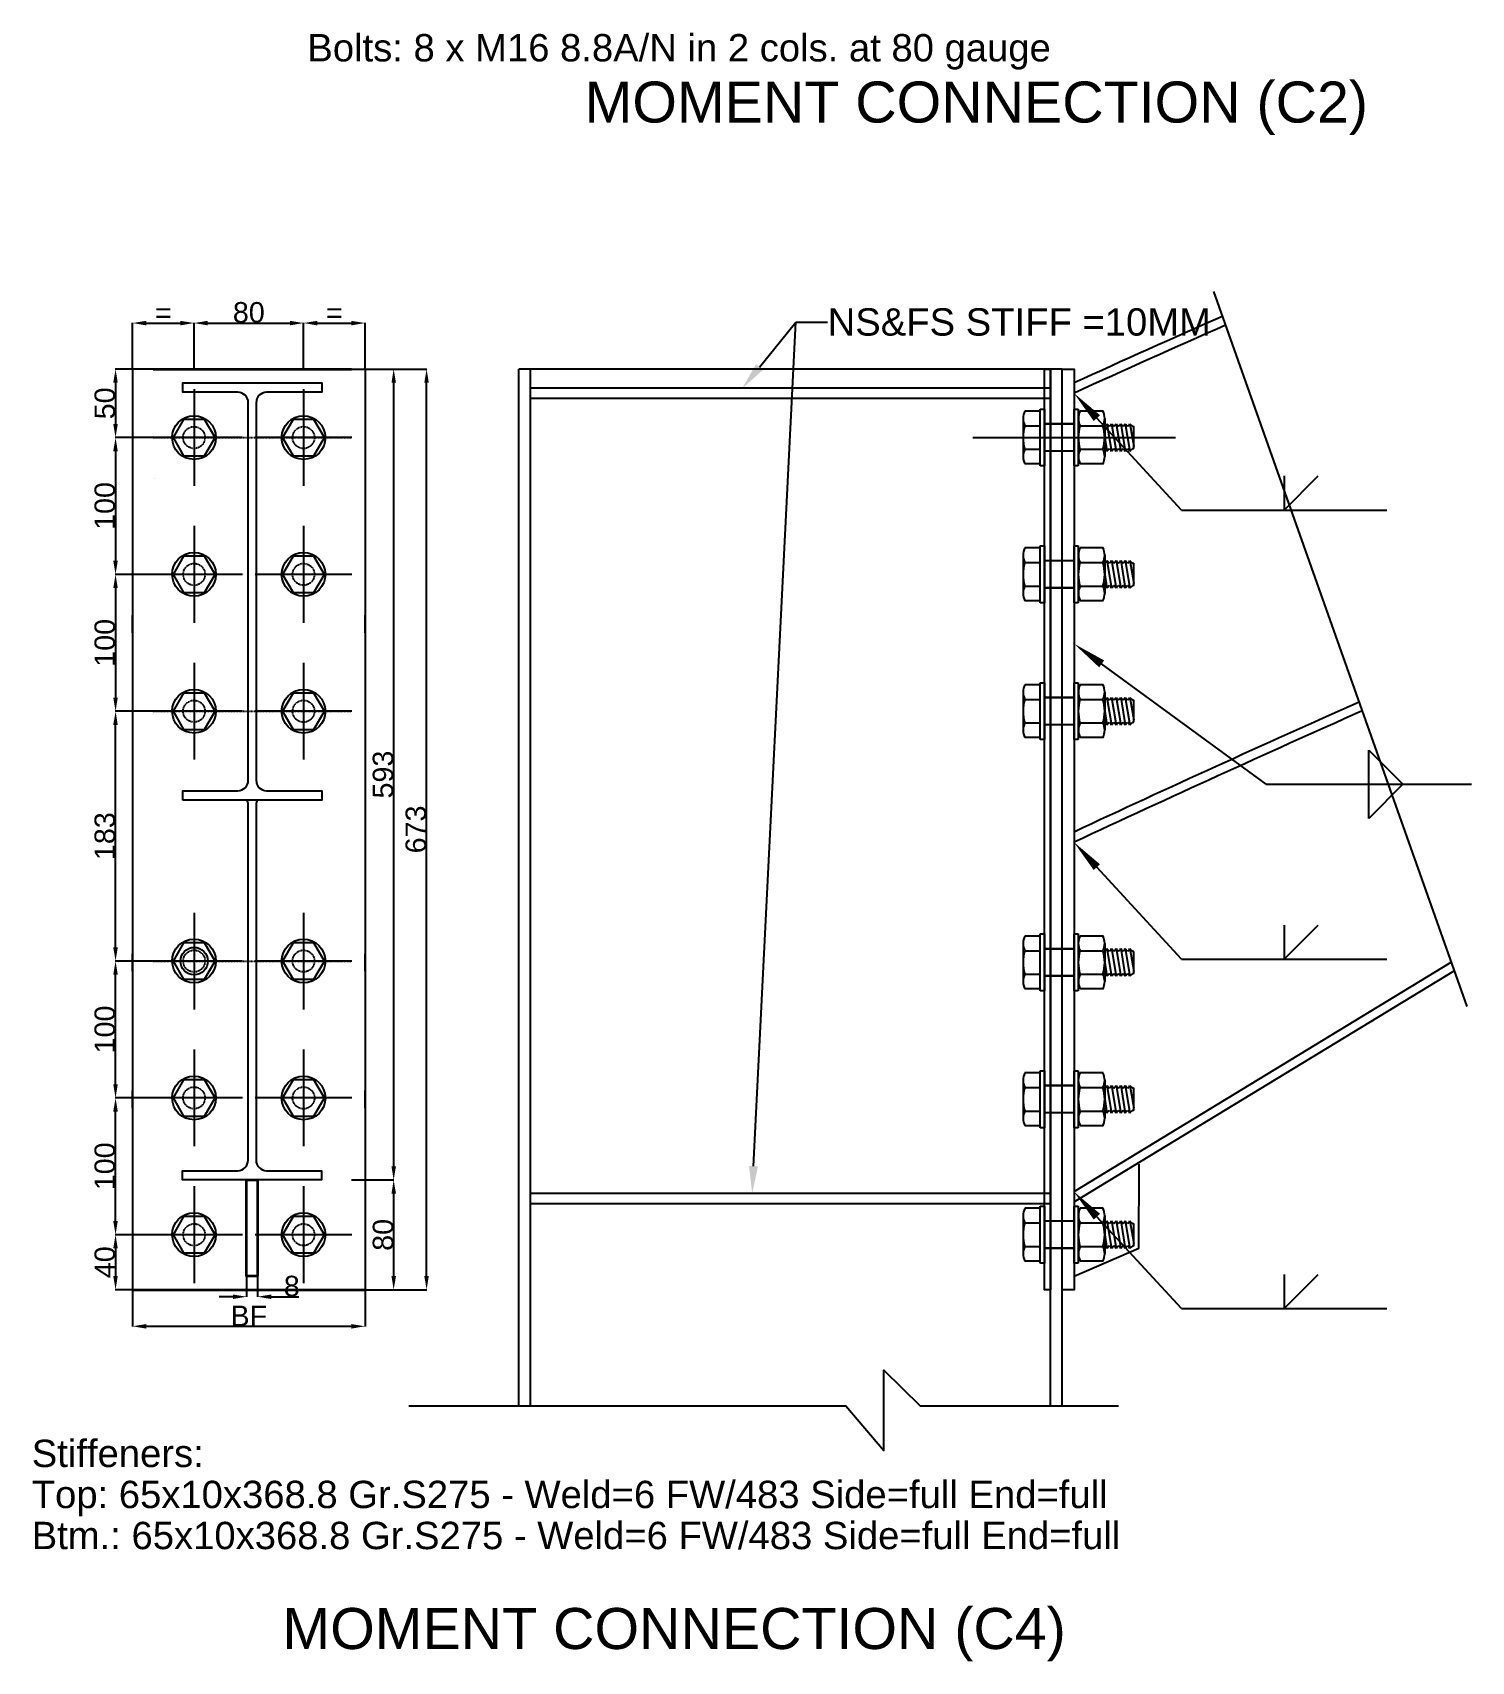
# Model space of a CAD drawing. Header units: inches. Extents: x 3340 to 8649, y 25316 to 28904.
# Drawn here: x 7358 to 8410, y 25400 to 26590 of the extents above; entities that cross this region are included whole.
import ezdxf
from ezdxf import colors
from ezdxf.entities.mleader import LeaderData, LeaderLine
from ezdxf.math import Vec2, Vec3

# ---------------------------------------------------------------- set-up
doc = ezdxf.new("R2010")
doc.units = ezdxf.units.IN
doc.header["$MEASUREMENT"] = 0
doc.linetypes.add('DASHED', pattern=[0.75, 0.5, -0.25])
doc.linetypes.add('HIDDEN', pattern=[0.375, 0.25, -0.125])
for name, color, linetype in [('DIM', 7, 'Continuous'), ('MAIN FRAME', 7, 'Continuous'), ('OUTLINE', 7, 'Continuous')]:
    doc.layers.add(name, color=color, linetype=linetype)
doc.layers.add('TEXT', color=2, linetype='Continuous', lineweight=0)
doc.layers.add('X-RB-ST-300-FRM L3$0$S-SLAB-EDGE', color=2, linetype='Continuous', lineweight=35)
doc.styles.add('ROMSIM', font='arial.ttf')
doc.styles.get("Standard").update_dxf_attribs({"font": 'arial.ttf'})
doc.dimstyles.get("Standard").update_dxf_attribs({"dimtxt": 0.18, "dimasz": 0.18, "dimexe": 0.18, "dimexo": 0.0625, "dimgap": 0.09, "dimtad": 0, "dimtih": 1, "dimtoh": 1, "dimdec": 4, "dimzin": 0, "dimdsep": 46, "dimtxsty": 'Standard', "dimcen": 0.09, "dimadec": 0, "dimazin": 0, "dimtfac": 1, "dimtdec": 4, "dimtofl": 0, "dimtmove": 0, "dimatfit": 3, "dimfxl": 1, "dimtolj": 1, "dimtzin": 0, "dimarcsym": 0})

# ---------------------------------------------------------------- blocks, each defined once
blk = doc.blocks.new('*D84')
at = {"color": 3, "lineweight": -2, "transparency": 16777216}
for p, q in [((7446.3, 26344.4), (7418.8, 26344.4)), ((7419, 26334.4), (7419, 26304.4)), ((7446.3, 26294.4), (7418.8, 26294.4))]:
    blk.add_line(p, q, dxfattribs=at)
at = {"color": 3, "transparency": 16777216}
for points in [[(7417.3, 26334.4), (7420.6, 26334.4), (7419, 26344.4)], [(7417.3, 26304.4), (7420.6, 26304.4), (7419, 26294.4)]]:
    blk.add_solid(points, dxfattribs=at)
at = {"layer": 'DEFPOINTS', "color": 0, "transparency": 16777216}
for p in [(7446.4, 26344.4), (7419, 26294.4), (7446.4, 26294.4)]:
    blk.add_point(p, dxfattribs=at)
at = {"color": 6, "transparency": 16777216, "insert": (7411.2, 26319.4), "char_height": 15, "attachment_point": 5, "rotation": 90}
blk.add_mtext('\\A1;50', dxfattribs=at)
blk = doc.blocks.new('*D85')
at = {"color": 3, "lineweight": -2, "transparency": 16777216}
for p, q in [((7446.3, 25811.8), (7418.8, 25811.8)), ((7419, 25721.8), (7419, 25801.8)), ((7441.9, 25711.8), (7418.8, 25711.8))]:
    blk.add_line(p, q, dxfattribs=at)
at = {"color": 3, "transparency": 16777216}
for points in [[(7417.3, 25801.8), (7420.6, 25801.8), (7419, 25811.8)], [(7417.3, 25721.8), (7420.6, 25721.8), (7419, 25711.8)]]:
    blk.add_solid(points, dxfattribs=at)
at = {"layer": 'DEFPOINTS', "color": 0, "transparency": 16777216}
for p in [(7419, 25811.8), (7446.4, 25811.8), (7442, 25711.8)]:
    blk.add_point(p, dxfattribs=at)
at = {"color": 6, "transparency": 16777216, "insert": (7411.2, 25761.8), "char_height": 15, "attachment_point": 5, "rotation": 90}
blk.add_mtext('\\A1;100', dxfattribs=at)
blk = doc.blocks.new('*D86')
at = {"color": 3, "lineweight": -2, "transparency": 16777216}
for p, q in [((7446.3, 26294.4), (7418.8, 26294.4)), ((7419, 26284.4), (7419, 26204.4)), ((7446.3, 26194.4), (7418.8, 26194.4))]:
    blk.add_line(p, q, dxfattribs=at)
at = {"color": 3, "transparency": 16777216}
for points in [[(7417.3, 26284.4), (7420.6, 26284.4), (7419, 26294.4)], [(7417.3, 26204.4), (7420.6, 26204.4), (7419, 26194.4)]]:
    blk.add_solid(points, dxfattribs=at)
at = {"layer": 'DEFPOINTS', "color": 0, "transparency": 16777216}
for p in [(7446.4, 26294.4), (7419, 26194.4), (7446.4, 26194.4)]:
    blk.add_point(p, dxfattribs=at)
at = {"color": 6, "transparency": 16777216, "insert": (7411.2, 26244.4), "char_height": 15, "attachment_point": 5, "rotation": 90}
blk.add_mtext('\\A1;100', dxfattribs=at)
blk = doc.blocks.new('*D87')
at = {"color": 3, "lineweight": -2, "transparency": 16777216}
for p, q in [((7431.4, 26344.5), (7431.4, 26378.2)), ((7441.4, 26378.1), (7466.4, 26378.1)), ((7476.4, 26344.5), (7476.4, 26378.2))]:
    blk.add_line(p, q, dxfattribs=at)
at = {"color": 3, "transparency": 16777216}
for points in [[(7441.4, 26379.7), (7441.4, 26376.4), (7431.4, 26378.1)], [(7466.4, 26379.7), (7466.4, 26376.4), (7476.4, 26378.1)]]:
    blk.add_solid(points, dxfattribs=at)
at = {"layer": 'DEFPOINTS', "color": 0, "transparency": 16777216}
for p in [(7476.4, 26378.1), (7431.4, 26344.4), (7476.4, 26344.4)]:
    blk.add_point(p, dxfattribs=at)
at = {"color": 6, "transparency": 16777216, "insert": (7453.9, 26385.7), "char_height": 15, "attachment_point": 5}
blk.add_mtext('\\A1;=', dxfattribs=at)
blk = doc.blocks.new('*D88')
at = {"color": 3, "lineweight": -2, "transparency": 16777216}
for p, q in [((7476.4, 26344.5), (7476.4, 26378.2)), ((7486.4, 26378.1), (7546.4, 26378.1)), ((7556.4, 26344.5), (7556.4, 26378.2))]:
    blk.add_line(p, q, dxfattribs=at)
at = {"color": 3, "transparency": 16777216}
for points in [[(7486.4, 26379.7), (7486.4, 26376.4), (7476.4, 26378.1)], [(7546.4, 26379.7), (7546.4, 26376.4), (7556.4, 26378.1)]]:
    blk.add_solid(points, dxfattribs=at)
at = {"layer": 'DEFPOINTS', "color": 0, "transparency": 16777216}
for p in [(7556.4, 26378.1), (7476.4, 26344.4), (7556.4, 26344.4)]:
    blk.add_point(p, dxfattribs=at)
at = {"color": 6, "transparency": 16777216, "insert": (7516.4, 26385.8), "char_height": 15, "attachment_point": 5}
blk.add_mtext('\\A1;80', dxfattribs=at)
blk = doc.blocks.new('*D89')
at = {"color": 3, "lineweight": -2, "transparency": 16777216}
for p, q in [((7556.4, 26344.5), (7556.4, 26378.2)), ((7566.4, 26378.1), (7591.4, 26378.1)), ((7601.4, 26344.5), (7601.4, 26378.2))]:
    blk.add_line(p, q, dxfattribs=at)
at = {"color": 3, "transparency": 16777216}
for points in [[(7566.4, 26379.7), (7566.4, 26376.4), (7556.4, 26378.1)], [(7591.4, 26379.7), (7591.4, 26376.4), (7601.4, 26378.1)]]:
    blk.add_solid(points, dxfattribs=at)
at = {"layer": 'DEFPOINTS', "color": 0, "transparency": 16777216}
for p in [(7601.4, 26378.1), (7556.4, 26344.4), (7601.4, 26344.4)]:
    blk.add_point(p, dxfattribs=at)
at = {"color": 6, "transparency": 16777216, "insert": (7578.9, 26385.7), "char_height": 15, "attachment_point": 5}
blk.add_mtext('\\A1;=', dxfattribs=at)
blk = doc.blocks.new('*D90')
at = {"color": 3, "lineweight": -2, "transparency": 16777216}
for p, q in [((7591.4, 26344.4), (7622.5, 26344.4)), ((7622.3, 26334.4), (7622.3, 25761.8)), ((7591.4, 25751.8), (7622.5, 25751.8))]:
    blk.add_line(p, q, dxfattribs=at)
at = {"color": 3, "transparency": 16777216}
for points in [[(7620.7, 26334.4), (7624, 26334.4), (7622.3, 26344.4)], [(7620.7, 25761.8), (7624, 25761.8), (7622.3, 25751.8)]]:
    blk.add_solid(points, dxfattribs=at)
at = {"layer": 'DEFPOINTS', "color": 0, "transparency": 16777216}
for p in [(7591.4, 26344.4), (7591.4, 25751.8), (7622.3, 25751.8)]:
    blk.add_point(p, dxfattribs=at)
at = {"color": 6, "transparency": 16777216, "insert": (7614.6, 26048.1), "char_height": 15, "attachment_point": 5, "rotation": 90}
blk.add_mtext('\\A1;593', dxfattribs=at)
blk = doc.blocks.new('*D91')
at = {"color": 3, "lineweight": -2, "transparency": 16777216}
for p, q in [((7591.4, 25751.8), (7622.5, 25751.8)), ((7622.3, 25741.8), (7622.3, 25681.6)), ((7591.4, 25671.6), (7622.5, 25671.6))]:
    blk.add_line(p, q, dxfattribs=at)
at = {"color": 3, "transparency": 16777216}
for points in [[(7620.7, 25741.8), (7624, 25741.8), (7622.3, 25751.8)], [(7620.7, 25681.6), (7624, 25681.6), (7622.3, 25671.6)]]:
    blk.add_solid(points, dxfattribs=at)
at = {"layer": 'DEFPOINTS', "color": 0, "transparency": 16777216}
for p in [(7591.4, 25751.8), (7591.4, 25671.6), (7622.3, 25671.6)]:
    blk.add_point(p, dxfattribs=at)
at = {"color": 6, "transparency": 16777216, "insert": (7614.6, 25711.7), "char_height": 15, "attachment_point": 5, "rotation": 90}
blk.add_mtext('\\A1;80', dxfattribs=at)
blk = doc.blocks.new('*D92')
at = {"color": 3, "lineweight": -2, "transparency": 16777216}
for p, q in [((7591.4, 26344.4), (7646.5, 26344.4)), ((7646.4, 25681.6), (7646.4, 26334.4)), ((7591.4, 25671.6), (7646.5, 25671.6))]:
    blk.add_line(p, q, dxfattribs=at)
at = {"color": 3, "transparency": 16777216}
for points in [[(7644.7, 26334.4), (7648, 26334.4), (7646.4, 26344.4)], [(7644.7, 25681.6), (7648, 25681.6), (7646.4, 25671.6)]]:
    blk.add_solid(points, dxfattribs=at)
at = {"layer": 'DEFPOINTS', "color": 0, "transparency": 16777216}
for p in [(7591.4, 26344.4), (7646.4, 26344.4), (7591.4, 25671.6)]:
    blk.add_point(p, dxfattribs=at)
at = {"color": 6, "transparency": 16777216, "insert": (7638.6, 26008), "char_height": 15, "attachment_point": 5, "rotation": 90}
blk.add_mtext('\\A1;673', dxfattribs=at)
blk = doc.blocks.new('*D129')
at = {"color": 3, "lineweight": -2, "transparency": 16777216}
for p, q in [((7441.9, 25711.8), (7418.8, 25711.8)), ((7419, 25701.8), (7419, 25681.6)), ((7441.9, 25671.6), (7418.8, 25671.6))]:
    blk.add_line(p, q, dxfattribs=at)
at = {"color": 3, "transparency": 16777216}
for points in [[(7417.3, 25701.8), (7420.6, 25701.8), (7419, 25711.8)], [(7417.3, 25681.6), (7420.6, 25681.6), (7419, 25671.6)]]:
    blk.add_solid(points, dxfattribs=at)
at = {"layer": 'DEFPOINTS', "color": 0, "transparency": 16777216}
for p in [(7442, 25711.8), (7419, 25671.6), (7442, 25671.6)]:
    blk.add_point(p, dxfattribs=at)
at = {"color": 6, "transparency": 16777216, "insert": (7411.2, 25691.7), "char_height": 15, "attachment_point": 5, "rotation": 90}
blk.add_mtext('\\A1;40', dxfattribs=at)
blk = doc.blocks.new('*D130')
at = {"color": 3, "lineweight": -2, "transparency": 16777216}
for p, q in [((7431.4, 25724.4), (7431.4, 25644.7)), ((7601.4, 25671.5), (7601.4, 25644.7)), ((7441.4, 25644.9), (7591.4, 25644.9))]:
    blk.add_line(p, q, dxfattribs=at)
at = {"color": 3, "transparency": 16777216}
for points in [[(7441.4, 25646.5), (7441.4, 25643.2), (7431.4, 25644.9)], [(7591.4, 25646.5), (7591.4, 25643.2), (7601.4, 25644.9)]]:
    blk.add_solid(points, dxfattribs=at)
at = {"layer": 'DEFPOINTS', "color": 0, "transparency": 16777216}
for p in [(7431.4, 25724.4), (7601.4, 25671.6), (7601.4, 25644.9)]:
    blk.add_point(p, dxfattribs=at)
at = {"color": 6, "transparency": 16777216, "insert": (7516.4, 25652.5), "char_height": 15, "attachment_point": 5}
blk.add_mtext('\\A1;BF', dxfattribs=at)
blk = doc.blocks.new('*D93')
at = {"color": 3, "lineweight": -2, "transparency": 16777216}
for p, q in [((7446.3, 26094.4), (7418.8, 26094.4)), ((7419, 25921.8), (7419, 26084.4)), ((7446.3, 25911.8), (7418.8, 25911.8))]:
    blk.add_line(p, q, dxfattribs=at)
at = {"color": 3, "transparency": 16777216}
for points in [[(7417.3, 26084.4), (7420.6, 26084.4), (7419, 26094.4)], [(7417.3, 25921.8), (7420.6, 25921.8), (7419, 25911.8)]]:
    blk.add_solid(points, dxfattribs=at)
at = {"layer": 'DEFPOINTS', "color": 0, "transparency": 16777216}
for p in [(7419, 26094.4), (7446.4, 26094.4), (7446.4, 25911.8)]:
    blk.add_point(p, dxfattribs=at)
at = {"color": 6, "transparency": 16777216, "insert": (7411.2, 26003.1), "char_height": 15, "attachment_point": 5, "rotation": 90}
blk.add_mtext('\\A1;183', dxfattribs=at)
blk = doc.blocks.new('*D131')
at = {"color": 3, "lineweight": -2, "transparency": 16777216}
for p, q in [((7514.8, 25694.4), (7514.8, 25666.3)), ((7522.8, 25693.9), (7522.8, 25666.3)), ((7504.8, 25666.5), (7494.8, 25666.5)), ((7532.8, 25666.5), (7552.9, 25666.5))]:
    blk.add_line(p, q, dxfattribs=at)
at = {"color": 3, "transparency": 16777216}
for points in [[(7504.8, 25668.1), (7504.8, 25664.8), (7514.8, 25666.5)], [(7532.8, 25668.1), (7532.8, 25664.8), (7522.8, 25666.5)]]:
    blk.add_solid(points, dxfattribs=at)
at = {"layer": 'DEFPOINTS', "color": 0, "transparency": 16777216}
for p in [(7514.8, 25694.5), (7522.8, 25694), (7522.8, 25666.5)]:
    blk.add_point(p, dxfattribs=at)
at = {"color": 6, "transparency": 16777216, "insert": (7547.8, 25674.2), "char_height": 15, "attachment_point": 5}
blk.add_mtext('\\A1;8', dxfattribs=at)
blk = doc.blocks.new('*D114')
at = {"color": 3, "lineweight": -2, "transparency": 16777216}
for p, q in [((7446.3, 25911.8), (7418.8, 25911.8)), ((7419, 25821.8), (7419, 25901.8)), ((7441.9, 25811.8), (7418.8, 25811.8))]:
    blk.add_line(p, q, dxfattribs=at)
at = {"color": 3, "transparency": 16777216}
for points in [[(7417.3, 25901.8), (7420.6, 25901.8), (7419, 25911.8)], [(7417.3, 25821.8), (7420.6, 25821.8), (7419, 25811.8)]]:
    blk.add_solid(points, dxfattribs=at)
at = {"layer": 'DEFPOINTS', "color": 0, "transparency": 16777216}
for p in [(7419, 25911.8), (7446.4, 25911.8), (7442, 25811.8)]:
    blk.add_point(p, dxfattribs=at)
at = {"color": 6, "transparency": 16777216, "insert": (7411.2, 25861.8), "char_height": 15, "attachment_point": 5, "rotation": 90}
blk.add_mtext('\\A1;100', dxfattribs=at)
blk = doc.blocks.new('*D115')
at = {"color": 3, "lineweight": -2, "transparency": 16777216}
for p, q in [((7446.3, 26194.4), (7418.8, 26194.4)), ((7419, 26184.4), (7419, 26104.4)), ((7446.3, 26094.4), (7418.8, 26094.4))]:
    blk.add_line(p, q, dxfattribs=at)
at = {"color": 3, "transparency": 16777216}
for points in [[(7417.3, 26184.4), (7420.6, 26184.4), (7419, 26194.4)], [(7417.3, 26104.4), (7420.6, 26104.4), (7419, 26094.4)]]:
    blk.add_solid(points, dxfattribs=at)
at = {"layer": 'DEFPOINTS', "color": 0, "transparency": 16777216}
for p in [(7446.4, 26194.4), (7419, 26094.4), (7446.4, 26094.4)]:
    blk.add_point(p, dxfattribs=at)
at = {"color": 6, "transparency": 16777216, "insert": (7411.2, 26144.4), "char_height": 15, "attachment_point": 5, "rotation": 90}
blk.add_mtext('\\A1;100', dxfattribs=at)
blk = doc.blocks.new('bolt head')
at = {"layer": 'DIM', "color": 1, "linetype": 'Continuous', "ltscale": 0.1}
for p, q in [((0, 139), (0, -139)), ((-139, 0), (139, 0))]:
    blk.add_line(p, q, dxfattribs=at)
at = {"layer": 'DIM', "color": 4}
for p, q in [((-60.2, 0), (-30.1, 52.1)), ((-30.1, 52.1), (30.1, 52.1)), ((30.1, 52.1), (60.2, 0)), ((-30.1, -52.1), (-60.2, 0)), ((60.2, 0), (30.1, -52.1)), ((30.1, -52.1), (-30.1, -52.1))]:
    blk.add_line(p, q, dxfattribs=at)
at = {"layer": 'DIM', "color": 1, "extrusion": (0, 0, -1)}
blk.add_ellipse((0, 0), major_axis=(-62.8, 0.1), ratio=1, start_param=-0.0009787365157023498, end_param=6.282206570663884, dxfattribs=at)
at = {"layer": 'DIM', "color": 3, "linetype": 'HIDDEN', "ltscale": 0.03, "extrusion": (0, 0, -1)}
blk.add_ellipse((0, 0), major_axis=(22.2, 22.2), ratio=1, start_param=3.926991, end_param=10.210176, dxfattribs=at)

msp = doc.modelspace()

# ---------------------------------------------------------------- linework, layer by layer
at = {"linetype": 'Continuous'}
for p, q in [((7431.4, 26344.4), (7431.4, 25724.4)), ((7601.4, 26344.4), (7601.4, 25671.6)), ((8119.7, 26304), (8098.2, 26304.2)), ((8119.7, 26284.5), (8098.2, 26284.7)), ((7447.4, 26264.4), (7447.4, 26264.4)), ((8119.7, 26204), (8098.2, 26204.2)), ((8119.7, 26184.5), (8098.2, 26184.7)), ((8119.7, 26104), (8098.2, 26104.2)), ((8119.7, 26084.5), (8098.2, 26084.7)), ((8119.7, 25920.4), (8098.2, 25920.5)), ((8119.7, 25900.9), (8098.2, 25901)), ((8119.7, 25820.4), (8098.2, 25820.5)), ((8119.7, 25800.9), (8098.2, 25801)), ((8119.7, 25721.4), (8098.2, 25721.6)), ((8119.7, 25701.9), (8098.2, 25702.1))]:
    msp.add_line(p, q, dxfattribs=at)
at = {"color": 1}
for p, q in [((7713.8, 25586.7), (7713.8, 26344.4)), ((8111.1, 26344.4), (7713.8, 26344.4)), ((7722.4, 25586.7), (7722.4, 26344.4)), ((8102.5, 25586.7), (8102.5, 26344.4)), ((8111.1, 25586.7), (8111.1, 26344.4)), ((8102.5, 26330.4), (7722.4, 26330.4)), ((8102.5, 26323), (7722.4, 26323)), ((8045.6, 26294.4), (8193.8, 26294.4)), ((8119.7, 25743.3), (8395.4, 25910.9)), ((8119.7, 25735.8), (8397.6, 25904.6)), ((8102.5, 25742), (7722.4, 25742)), ((8102.5, 25734.5), (7722.4, 25734.5))]:
    msp.add_line(p, q, dxfattribs=at)
at = {"color": 2}
for p, q in [((8095, 26315.2), (8098.2, 26315.2)), ((8095, 26273.7), (8095, 26315.2)), ((8098.2, 26315.2), (8098.2, 26273.7)), ((8098.2, 26273.7), (8095, 26273.7)), ((8095, 26215.2), (8098.2, 26215.2)), ((8095, 26173.7), (8095, 26215.2)), ((8098.2, 26215.2), (8098.2, 26173.7)), ((8098.2, 26173.7), (8095, 26173.7)), ((8095, 26115.2), (8098.2, 26115.2)), ((8095, 26073.7), (8095, 26115.2)), ((8098.2, 26115.2), (8098.2, 26073.7)), ((8098.2, 26073.7), (8095, 26073.7)), ((8095, 25931.6), (8098.2, 25931.6)), ((8095, 25890), (8095, 25931.6)), ((8098.2, 25931.6), (8098.2, 25890)), ((8098.2, 25890), (8095, 25890)), ((8095, 25831.6), (8098.2, 25831.6)), ((8095, 25790), (8095, 25831.6)), ((8098.2, 25831.6), (8098.2, 25790)), ((8098.2, 25790), (8095, 25790)), ((8095, 25732.6), (8098.2, 25732.6)), ((8095, 25691.1), (8095, 25732.6)), ((8098.2, 25732.6), (8098.2, 25691.1)), ((8098.2, 25691.1), (8095, 25691.1))]:
    msp.add_line(p, q, dxfattribs=at)
at = {"linetype": 'DASHED', "ltscale": 0.1}
for p, q in [((7446.4, 26294.4), (7591.4, 26294.4)), ((7446.4, 26094.4), (7591.4, 26094.4)), ((7446.4, 25911.8), (7591.4, 25911.8)), ((7446.4, 25911.8), (7591.4, 25911.8))]:
    msp.add_line(p, q, dxfattribs=at)
for p, q in [((7431.3, 26151.7), (7431.3, 26164.4)), ((7601.3, 26164.4), (7601.3, 26151.7)), ((7431.3, 25904.4), (7431.3, 25917.1)), ((7601.3, 25917.1), (7601.3, 25904.4)), ((7431.3, 25804.4), (7431.3, 25817.1)), ((7601.3, 25817.1), (7601.3, 25804.4))]:
    msp.add_line(p, q)
msp.add_lwpolyline([(8221.7, 26401.1), (8406.9, 25878.5)])
at = {"color": 1}
for points in [[(8098.2, 26344.4), (8102.5, 26344.4), (8102.5, 25671.6), (8098.2, 25671.6)], [(8111.1, 26344.4), (8119.7, 26344.4), (8119.7, 25671.6), (8111.1, 25671.6)]]:
    msp.add_lwpolyline(points, close=True, dxfattribs=at)
msp.add_lwpolyline([(7468.1, 26029.5), (7468.1, 26036.3), (7508.4, 26036.3, 0.414214), (7516, 26043.9), (7516, 26319.9, 0.414214), (7508.4, 26327.5), (7468.1, 26327.5), (7468.1, 26334.3), (7569.7, 26334.3), (7569.7, 26327.5), (7529.4, 26327.5, 0.414214), (7521.8, 26319.9), (7521.8, 26043.9, 0.414214), (7529.4, 26036.3), (7569.7, 26036.3), (7569.7, 26029.5)], format="xyb", close=True)
msp.add_lwpolyline([(7522.5, 26029.5, 0.115692), (7521.7, 26026.2), (7521.7, 25766.2, 0.414214), (7529.3, 25758.6), (7569.6, 25758.6), (7569.6, 25751.8), (7468, 25751.8), (7468, 25758.6), (7508.3, 25758.6, 0.414214), (7515.9, 25766.2), (7515.9, 26026.2, 0.115692), (7515.1, 26029.5, 0.115692)], format="xyb")
msp.add_lwpolyline([(8119.7, 25732.1), (8119.7, 25681.5), (8167.1, 25702), (8167.2, 25763.4)], dxfattribs=at)
at = {"linetype": 'Continuous'}
msp.add_lwpolyline([(7633.4, 25586.7), (7952.8, 25586.7), (7980.7, 25554.1), (7980.7, 25612.7), (8007.3, 25586.7), (8152.1, 25586.7)], dxfattribs=at)
msp.add_circle((7476.4, 25911.8), 10, dxfattribs=at)
at = {"color": 1}
for radius, start, end in [(13780, 113.91274, 114.40694), (13773.2, 113.91492, 114.41978), (13481.8, 114.01032, 114.98331), (13475, 114.0126, 114.99678)]:
    msp.add_arc((13813.8, 13785.8), radius, start, end, dxfattribs=at)
at = {"layer": 'MAIN FRAME', "color": 2}
for p, q in [((8082.4, 26308.4), (8082.4, 26280.5)), ((8095, 26313.7), (8083.7, 26313.7)), ((8095, 26275.1), (8095, 26313.7)), ((8119.7, 26315.2), (8122.8, 26315.2)), ((8122.8, 26315.2), (8122.8, 26273.7)), ((8140.9, 26313.7), (8124.1, 26313.7)), ((8142.1, 26308.4), (8142.1, 26280.5)), ((8083.7, 26303), (8095, 26303)), ((8119.7, 26304.4), (8098.2, 26304.6)), ((8123.5, 26304.4), (8122.8, 26304.4)), ((8143.8, 26304.5), (8147.2, 26284.4)), ((8147.2, 26304.5), (8150.5, 26284.4)), ((8150.5, 26304.5), (8153.9, 26284.4)), ((8153.9, 26304.5), (8157.2, 26284.4)), ((8157.2, 26304.5), (8160.6, 26284.4)), ((8160.6, 26304.5), (8163.3, 26288.1)), ((8163.3, 26286.3), (8163.3, 26302.6)), ((8083.7, 26285.9), (8095, 26285.9)), ((8124.1, 26285.9), (8140.9, 26285.9)), ((8142.1, 26294.4), (8143.8, 26284.4)), ((8095, 26275.1), (8083.7, 26275.1)), ((8119.7, 26284.3), (8098.2, 26284.4)), ((8122.8, 26273.7), (8119.7, 26273.7)), ((8123.4, 26284.3), (8122.8, 26284.3)), ((8095, 26213.7), (8083.7, 26213.7)), ((8095, 26175.1), (8095, 26213.7)), ((8119.7, 26215.2), (8122.8, 26215.2)), ((8122.8, 26215.2), (8122.8, 26173.7)), ((8140.9, 26213.7), (8124.1, 26213.7)), ((8082.4, 26208.4), (8082.4, 26180.5)), ((8083.7, 26203), (8095, 26203)), ((8119.7, 26204.4), (8098.2, 26204.6)), ((8123.5, 26204.4), (8122.8, 26204.4)), ((8142.1, 26208.4), (8142.1, 26180.5)), ((8143.8, 26204.5), (8147.2, 26184.4)), ((8147.2, 26204.5), (8150.5, 26184.4)), ((8150.5, 26204.5), (8153.9, 26184.4)), ((8153.9, 26204.5), (8157.2, 26184.4)), ((8157.2, 26204.5), (8160.6, 26184.4)), ((8160.6, 26204.5), (8163.3, 26188.1)), ((8163.3, 26186.3), (8163.3, 26202.6)), ((8142.1, 26194.4), (8143.8, 26184.4)), ((8083.7, 26185.9), (8095, 26185.9)), ((8119.7, 26184.3), (8098.2, 26184.4)), ((8123.4, 26184.3), (8122.8, 26184.3)), ((8124.1, 26185.9), (8140.9, 26185.9)), ((8095, 26175.1), (8083.7, 26175.1)), ((8122.8, 26173.7), (8119.7, 26173.7)), ((8082.4, 26108.4), (8082.4, 26080.5)), ((8095, 26113.7), (8083.7, 26113.7)), ((8095, 26075.1), (8095, 26113.7)), ((8119.7, 26115.2), (8122.8, 26115.2)), ((8122.8, 26115.2), (8122.8, 26073.7)), ((8140.9, 26113.7), (8124.1, 26113.7)), ((8142.1, 26108.4), (8142.1, 26080.5)), ((8083.7, 26103), (8095, 26103)), ((8119.7, 26104.4), (8098.2, 26104.6)), ((8123.5, 26104.4), (8122.8, 26104.4)), ((8142.1, 26094.4), (8143.8, 26084.4)), ((8143.8, 26104.5), (8147.2, 26084.4)), ((8147.2, 26104.5), (8150.5, 26084.4)), ((8150.5, 26104.5), (8153.9, 26084.4)), ((8153.9, 26104.5), (8157.2, 26084.4)), ((8157.2, 26104.5), (8160.6, 26084.4)), ((8160.6, 26104.5), (8163.3, 26088.1)), ((8163.3, 26086.3), (8163.3, 26102.6)), ((8083.7, 26085.9), (8095, 26085.9)), ((8119.7, 26084.3), (8098.2, 26084.4)), ((8123.4, 26084.3), (8122.8, 26084.3)), ((8124.1, 26085.9), (8140.9, 26085.9)), ((8095, 26075.1), (8083.7, 26075.1)), ((8122.8, 26073.7), (8119.7, 26073.7)), ((8095, 25930.1), (8083.7, 25930.1)), ((8095, 25891.5), (8095, 25930.1)), ((8119.7, 25931.6), (8122.8, 25931.6)), ((8122.8, 25931.6), (8122.8, 25890)), ((8140.9, 25930.1), (8124.1, 25930.1)), ((8082.4, 25924.7), (8082.4, 25896.9)), ((8083.7, 25919.3), (8095, 25919.3)), ((8119.7, 25920.8), (8098.2, 25920.9)), ((8123.5, 25920.8), (8122.8, 25920.8)), ((8142.1, 25924.7), (8142.1, 25896.9)), ((8143.8, 25920.9), (8147.2, 25900.7)), ((8147.2, 25920.9), (8150.5, 25900.7)), ((8150.5, 25920.9), (8153.9, 25900.7)), ((8153.9, 25920.9), (8157.2, 25900.7)), ((8157.2, 25920.9), (8160.6, 25900.7)), ((8160.6, 25920.9), (8163.3, 25904.5)), ((8163.3, 25902.7), (8163.3, 25918.9)), ((8142.1, 25910.8), (8143.8, 25900.7)), ((8083.7, 25902.2), (8095, 25902.2)), ((8119.7, 25900.6), (8098.2, 25900.8)), ((8123.4, 25900.6), (8122.8, 25900.6)), ((8124.1, 25902.2), (8140.9, 25902.2)), ((8095, 25891.5), (8083.7, 25891.5)), ((8122.8, 25890), (8119.7, 25890)), ((8082.4, 25824.7), (8082.4, 25796.9)), ((8095, 25830.1), (8083.7, 25830.1)), ((8095, 25791.5), (8095, 25830.1)), ((8119.7, 25820.8), (8098.2, 25820.9)), ((8119.7, 25831.6), (8122.8, 25831.6)), ((8122.8, 25831.6), (8122.8, 25790)), ((8123.5, 25820.8), (8122.8, 25820.8)), ((8140.9, 25830.1), (8124.1, 25830.1)), ((8142.1, 25824.7), (8142.1, 25796.9)), ((8143.8, 25820.9), (8147.2, 25800.7)), ((8147.2, 25820.9), (8150.5, 25800.7)), ((8150.5, 25820.9), (8153.9, 25800.7)), ((8153.9, 25820.9), (8157.2, 25800.7)), ((8157.2, 25820.9), (8160.6, 25800.7)), ((8160.6, 25820.9), (8163.3, 25804.5)), ((8083.7, 25819.3), (8095, 25819.3)), ((8142.1, 25810.8), (8143.8, 25800.7)), ((8163.3, 25802.7), (8163.3, 25818.9)), ((8083.7, 25802.2), (8095, 25802.2)), ((8119.7, 25800.6), (8098.2, 25800.8)), ((8123.4, 25800.6), (8122.8, 25800.6)), ((8124.1, 25802.2), (8140.9, 25802.2)), ((8095, 25791.5), (8083.7, 25791.5)), ((8122.8, 25790), (8119.7, 25790)), ((8082.4, 25725.7), (8082.4, 25697.9)), ((8095, 25731.1), (8083.7, 25731.1)), ((8095, 25692.5), (8095, 25731.1)), ((8119.7, 25732.6), (8122.8, 25732.6)), ((8122.8, 25732.6), (8122.8, 25691.1)), ((8140.9, 25731.1), (8124.1, 25731.1)), ((8142.1, 25725.7), (8142.1, 25697.9)), ((8083.7, 25720.4), (8095, 25720.4)), ((8119.7, 25721.8), (8098.2, 25722)), ((8123.5, 25721.8), (8122.8, 25721.8)), ((8143.8, 25721.9), (8147.2, 25701.8)), ((8147.2, 25721.9), (8150.5, 25701.8)), ((8150.5, 25721.9), (8153.9, 25701.8)), ((8153.9, 25721.9), (8157.2, 25701.8)), ((8157.2, 25721.9), (8160.6, 25701.8)), ((8160.6, 25721.9), (8163.3, 25705.5)), ((8163.3, 25703.7), (8163.3, 25719.9)), ((8083.7, 25703.3), (8095, 25703.3)), ((8119.7, 25701.7), (8098.2, 25701.8)), ((8123.4, 25701.7), (8122.8, 25701.7)), ((8124.1, 25703.3), (8140.9, 25703.3)), ((8142.1, 25711.8), (8143.8, 25701.8)), ((8095, 25692.5), (8083.7, 25692.5)), ((8122.8, 25691.1), (8119.7, 25691.1))]:
    msp.add_line(p, q, dxfattribs=at)
for points in [[(8119.7, 26273.7), (8119.7, 26315.2)], [(8119.7, 26173.7), (8119.7, 26215.2)], [(8119.7, 26073.7), (8119.7, 26115.2)], [(8119.7, 25890), (8119.7, 25931.6)], [(8119.7, 25790), (8119.7, 25831.6)], [(8119.7, 25691.1), (8119.7, 25732.6)]]:
    msp.add_lwpolyline(points, close=True, dxfattribs=at)
for points in [[(8124.1, 26313.7, 0.233933), (8124.1, 26303), (8140.9, 26303)], [(8124.1, 26213.7, 0.233933), (8124.1, 26203), (8140.9, 26203)], [(8124.1, 26113.7, 0.233933), (8124.1, 26103), (8140.9, 26103)], [(8124.1, 25930.1, 0.233933), (8124.1, 25919.3), (8140.9, 25919.3)], [(8124.1, 25830.1, 0.233933), (8124.1, 25819.3), (8140.9, 25819.3)], [(8124.1, 25731.1, 0.233933), (8124.1, 25720.4), (8140.9, 25720.4)]]:
    msp.add_lwpolyline(points, format="xyb", dxfattribs=at)
for points in [[(8140.9, 26275.1), (8124.1, 26275.1)], [(8140.9, 26175.1), (8124.1, 26175.1)], [(8140.9, 26075.1), (8124.1, 26075.1)], [(8140.9, 25891.5), (8124.1, 25891.5)], [(8140.9, 25791.5), (8124.1, 25791.5)], [(8140.9, 25692.5), (8124.1, 25692.5)]]:
    msp.add_lwpolyline(points, dxfattribs=at)
for centre, radius, start, end in [((8094.6, 26308.4), 12.1, 153.6668, 206.3331), ((8130, 26308.4), 12.1, 333.6668, 26.3331), ((8112, 26294.4), 29.6, 163.229, 196.771), ((8152.4, 26294.4), 29.6, 163.229, 196.771), ((8112.5, 26294.4), 29.6, 343.229, 16.771), ((8140.8, 26305.8), 3.28, 293.812, 336.1879), ((8146.8, 26305.8), 3.28, 203.812, 246.1879), ((8144.2, 26305.8), 3.28, 293.812, 336.1879), ((8150.2, 26305.8), 3.28, 203.812, 246.1879), ((8147.5, 26305.8), 3.28, 293.812, 336.1879), ((8153.5, 26305.8), 3.28, 203.812, 246.1879), ((8150.9, 26305.8), 3.28, 293.812, 336.1879), ((8156.9, 26305.8), 3.28, 203.812, 246.1879), ((8154.2, 26305.8), 3.28, 293.812, 336.1879), ((8160.2, 26305.8), 3.28, 203.812, 246.1879), ((8157.6, 26305.8), 3.28, 293.812, 336.1879), ((8163.6, 26305.8), 3.28, 203.812, 265.1655), ((8094.6, 26280.5), 12.1, 153.6668, 206.3331), ((8135, 26280.5), 12.1, 153.6668, 206.3331), ((8130, 26280.5), 12.1, 333.6668, 26.3331), ((8140.8, 26283), 3.28, 23.812, 66.1879), ((8146.8, 26283), 3.28, 113.812, 156.1879), ((8144.2, 26283), 3.28, 23.812, 66.1879), ((8150.2, 26283), 3.28, 113.812, 156.1879), ((8147.5, 26283), 3.28, 23.812, 66.1879), ((8153.5, 26283), 3.28, 113.812, 156.1879), ((8150.9, 26283), 3.28, 23.812, 66.1879), ((8156.9, 26283), 3.28, 113.812, 156.1879), ((8154.2, 26283), 3.28, 23.812, 66.1879), ((8160.2, 26283), 3.28, 113.812, 156.1879), ((8157.6, 26283), 3.28, 23.812, 66.1879), ((8163.6, 26283), 3.28, 94.8345, 156.1879), ((8094.6, 26208.4), 12.1, 153.6668, 206.3331), ((8130, 26208.4), 12.1, 333.6668, 26.3331), ((8112, 26194.4), 29.6, 163.229, 196.771), ((8152.4, 26194.4), 29.6, 163.229, 196.771), ((8112.5, 26194.4), 29.6, 343.229, 16.771), ((8140.8, 26205.8), 3.28, 293.812, 336.1879), ((8146.8, 26205.8), 3.28, 203.812, 246.1879), ((8144.2, 26205.8), 3.28, 293.812, 336.1879), ((8150.2, 26205.8), 3.28, 203.812, 246.1879), ((8147.5, 26205.8), 3.28, 293.812, 336.1879), ((8153.5, 26205.8), 3.28, 203.812, 246.1879), ((8150.9, 26205.8), 3.28, 293.812, 336.1879), ((8156.9, 26205.8), 3.28, 203.812, 246.1879), ((8154.2, 26205.8), 3.28, 293.812, 336.1879), ((8160.2, 26205.8), 3.28, 203.812, 246.1879), ((8157.6, 26205.8), 3.28, 293.812, 336.1879), ((8163.6, 26205.8), 3.28, 203.812, 265.1655), ((8094.6, 26180.5), 12.1, 153.6668, 206.3331), ((8135, 26180.5), 12.1, 153.6668, 206.3331), ((8130, 26180.5), 12.1, 333.6668, 26.3331), ((8140.8, 26183), 3.28, 23.812, 66.1879), ((8146.8, 26183), 3.28, 113.812, 156.1879), ((8144.2, 26183), 3.28, 23.812, 66.1879), ((8150.2, 26183), 3.28, 113.812, 156.1879), ((8147.5, 26183), 3.28, 23.812, 66.1879), ((8153.5, 26183), 3.28, 113.812, 156.1879), ((8150.9, 26183), 3.28, 23.812, 66.1879), ((8156.9, 26183), 3.28, 113.812, 156.1879), ((8154.2, 26183), 3.28, 23.812, 66.1879), ((8160.2, 26183), 3.28, 113.812, 156.1879), ((8157.6, 26183), 3.28, 23.812, 66.1879), ((8163.6, 26183), 3.28, 94.8345, 156.1879), ((8094.6, 26108.4), 12.1, 153.6668, 206.3331), ((8130, 26108.4), 12.1, 333.6668, 26.3331), ((8112, 26094.4), 29.6, 163.229, 196.771), ((8152.4, 26094.4), 29.6, 163.229, 196.771), ((8112.5, 26094.4), 29.6, 343.229, 16.771), ((8140.8, 26105.8), 3.28, 293.812, 336.1879), ((8146.8, 26105.8), 3.28, 203.812, 246.1879), ((8144.2, 26105.8), 3.28, 293.812, 336.1879), ((8150.2, 26105.8), 3.28, 203.812, 246.1879), ((8147.5, 26105.8), 3.28, 293.812, 336.1879), ((8153.5, 26105.8), 3.28, 203.812, 246.1879), ((8150.9, 26105.8), 3.28, 293.812, 336.1879), ((8156.9, 26105.8), 3.28, 203.812, 246.1879), ((8154.2, 26105.8), 3.28, 293.812, 336.1879), ((8160.2, 26105.8), 3.28, 203.812, 246.1879), ((8157.6, 26105.8), 3.28, 293.812, 336.1879), ((8163.6, 26105.8), 3.28, 203.812, 265.1655), ((8094.6, 26080.5), 12.1, 153.6668, 206.3331), ((8135, 26080.5), 12.1, 153.6668, 206.3331), ((8130, 26080.5), 12.1, 333.6668, 26.3331), ((8140.8, 26083), 3.28, 23.812, 66.1879), ((8146.8, 26083), 3.28, 113.812, 156.1879), ((8144.2, 26083), 3.28, 23.812, 66.1879), ((8150.2, 26083), 3.28, 113.812, 156.1879), ((8147.5, 26083), 3.28, 23.812, 66.1879), ((8153.5, 26083), 3.28, 113.812, 156.1879), ((8150.9, 26083), 3.28, 23.812, 66.1879), ((8156.9, 26083), 3.28, 113.812, 156.1879), ((8154.2, 26083), 3.28, 23.812, 66.1879), ((8160.2, 26083), 3.28, 113.812, 156.1879), ((8157.6, 26083), 3.28, 23.812, 66.1879), ((8163.6, 26083), 3.28, 94.8345, 156.1879), ((8094.6, 25924.7), 12.1, 153.6668, 206.3331), ((8130, 25924.7), 12.1, 333.6668, 26.3331), ((8112, 25910.8), 29.6, 163.229, 196.771), ((8152.4, 25910.8), 29.6, 163.229, 196.771), ((8112.5, 25910.8), 29.6, 343.229, 16.771), ((8140.8, 25922.2), 3.28, 293.812, 336.1879), ((8146.8, 25922.2), 3.28, 203.812, 246.1879), ((8144.2, 25922.2), 3.28, 293.812, 336.1879), ((8150.2, 25922.2), 3.28, 203.812, 246.1879), ((8147.5, 25922.2), 3.28, 293.812, 336.1879), ((8153.5, 25922.2), 3.28, 203.812, 246.1879), ((8150.9, 25922.2), 3.28, 293.812, 336.1879), ((8156.9, 25922.2), 3.28, 203.812, 246.1879), ((8154.2, 25922.2), 3.28, 293.812, 336.1879), ((8160.2, 25922.2), 3.28, 203.812, 246.1879), ((8157.6, 25922.2), 3.28, 293.812, 336.1879), ((8163.6, 25922.2), 3.28, 203.812, 265.1655), ((8094.6, 25896.9), 12.1, 153.6668, 206.3331), ((8135, 25896.9), 12.1, 153.6668, 206.3331), ((8130, 25896.9), 12.1, 333.6668, 26.3331), ((8140.8, 25899.4), 3.28, 23.812, 66.1879), ((8146.8, 25899.4), 3.28, 113.812, 156.1879), ((8144.2, 25899.4), 3.28, 23.812, 66.1879), ((8150.2, 25899.4), 3.28, 113.812, 156.1879), ((8147.5, 25899.4), 3.28, 23.812, 66.1879), ((8153.5, 25899.4), 3.28, 113.812, 156.1879), ((8150.9, 25899.4), 3.28, 23.812, 66.1879), ((8156.9, 25899.4), 3.28, 113.812, 156.1879), ((8154.2, 25899.4), 3.28, 23.812, 66.1879), ((8160.2, 25899.4), 3.28, 113.812, 156.1879), ((8157.6, 25899.4), 3.28, 23.812, 66.1879), ((8163.6, 25899.4), 3.28, 94.8345, 156.1879), ((8094.6, 25824.7), 12.1, 153.6668, 206.3331), ((8130, 25824.7), 12.1, 333.6668, 26.3331), ((8140.8, 25822.2), 3.28, 293.812, 336.1879), ((8146.8, 25822.2), 3.28, 203.812, 246.1879), ((8144.2, 25822.2), 3.28, 293.812, 336.1879), ((8150.2, 25822.2), 3.28, 203.812, 246.1879), ((8147.5, 25822.2), 3.28, 293.812, 336.1879), ((8153.5, 25822.2), 3.28, 203.812, 246.1879), ((8150.9, 25822.2), 3.28, 293.812, 336.1879), ((8156.9, 25822.2), 3.28, 203.812, 246.1879), ((8154.2, 25822.2), 3.28, 293.812, 336.1879), ((8160.2, 25822.2), 3.28, 203.812, 246.1879), ((8157.6, 25822.2), 3.28, 293.812, 336.1879), ((8163.6, 25822.2), 3.28, 203.812, 265.1655), ((8112, 25810.8), 29.6, 163.229, 196.771), ((8152.4, 25810.8), 29.6, 163.229, 196.771), ((8112.5, 25810.8), 29.6, 343.229, 16.771), ((8094.6, 25796.9), 12.1, 153.6668, 206.3331), ((8135, 25796.9), 12.1, 153.6668, 206.3331), ((8130, 25796.9), 12.1, 333.6668, 26.3331), ((8140.8, 25799.4), 3.28, 23.812, 66.1879), ((8146.8, 25799.4), 3.28, 113.812, 156.1879), ((8144.2, 25799.4), 3.28, 23.812, 66.1879), ((8150.2, 25799.4), 3.28, 113.812, 156.1879), ((8147.5, 25799.4), 3.28, 23.812, 66.1879), ((8153.5, 25799.4), 3.28, 113.812, 156.1879), ((8150.9, 25799.4), 3.28, 23.812, 66.1879), ((8156.9, 25799.4), 3.28, 113.812, 156.1879), ((8154.2, 25799.4), 3.28, 23.812, 66.1879), ((8160.2, 25799.4), 3.28, 113.812, 156.1879), ((8157.6, 25799.4), 3.28, 23.812, 66.1879), ((8163.6, 25799.4), 3.28, 94.8345, 156.1879), ((8094.6, 25725.7), 12.1, 153.6668, 206.3331), ((8130, 25725.7), 12.1, 333.6668, 26.3331), ((8112, 25711.8), 29.6, 163.229, 196.771), ((8152.4, 25711.8), 29.6, 163.229, 196.771), ((8112.5, 25711.8), 29.6, 343.229, 16.771), ((8140.8, 25723.2), 3.28, 293.812, 336.1879), ((8146.8, 25723.2), 3.28, 203.812, 246.1879), ((8144.2, 25723.2), 3.28, 293.812, 336.1879), ((8150.2, 25723.2), 3.28, 203.812, 246.1879), ((8147.5, 25723.2), 3.28, 293.812, 336.1879), ((8153.5, 25723.2), 3.28, 203.812, 246.1879), ((8150.9, 25723.2), 3.28, 293.812, 336.1879), ((8156.9, 25723.2), 3.28, 203.812, 246.1879), ((8154.2, 25723.2), 3.28, 293.812, 336.1879), ((8160.2, 25723.2), 3.28, 203.812, 246.1879), ((8157.6, 25723.2), 3.28, 293.812, 336.1879), ((8163.6, 25723.2), 3.28, 203.812, 265.1655), ((8094.6, 25697.9), 12.1, 153.6668, 206.3331), ((8135, 25697.9), 12.1, 153.6668, 206.3331), ((8130, 25697.9), 12.1, 333.6668, 26.3331), ((8140.8, 25700.4), 3.28, 23.812, 66.1879), ((8146.8, 25700.4), 3.28, 113.812, 156.1879), ((8144.2, 25700.4), 3.28, 23.812, 66.1879), ((8150.2, 25700.4), 3.28, 113.812, 156.1879), ((8147.5, 25700.4), 3.28, 23.812, 66.1879), ((8153.5, 25700.4), 3.28, 113.812, 156.1879), ((8150.9, 25700.4), 3.28, 23.812, 66.1879), ((8156.9, 25700.4), 3.28, 113.812, 156.1879), ((8154.2, 25700.4), 3.28, 23.812, 66.1879), ((8160.2, 25700.4), 3.28, 113.812, 156.1879), ((8157.6, 25700.4), 3.28, 23.812, 66.1879), ((8163.6, 25700.4), 3.28, 94.8345, 156.1879)]:
    msp.add_arc(centre, radius, start, end, dxfattribs=at)
at = {"layer": 'OUTLINE'}
for p, q in [((8198.3, 26241.4), (8136.4, 26308.6)), ((8273.3, 26266.4), (8273.3, 26241.4)), ((8273.3, 26241.4), (8298.3, 26266.4)), ((8198.3, 26241.4), (8348.3, 26241.4)), ((8260.2, 26041), (8139.9, 26129)), ((8335.2, 26016), (8335.2, 26066)), ((8335.2, 26066), (8360.2, 26041)), ((8260.2, 26041), (8410.2, 26041)), ((8360.2, 26041), (8335.2, 26016)), ((8198.3, 25913.1), (8136.4, 25980.4)), ((8273.3, 25938.1), (8273.3, 25913.1)), ((8273.3, 25913.1), (8298.3, 25938.1)), ((8198.3, 25913.1), (8348.3, 25913.1)), ((8198.3, 25657.8), (8136.4, 25725)), ((8273.3, 25682.8), (8273.3, 25657.8)), ((8273.3, 25657.8), (8298.3, 25682.8)), ((8198.3, 25657.8), (8348.3, 25657.8))]:
    msp.add_line(p, q, dxfattribs=at)
for points in [[(8136.4, 26308.6, 6.25, 0, 0), (8119.5, 26327, 6.25, 0, 0)], [(8139.9, 26129, 6.25, 0, 0), (8119.7, 26143.7, 6.25, 0, 0)], [(8136.4, 25980.4, 6.25, 0, 0), (8119.5, 25998.8, 6.25, 0, 0)], [(8136.4, 25725, 6.25, 0, 0), (8119.5, 25743.4, 6.25, 0, 0)]]:
    msp.add_lwpolyline(points, format="xyseb", dxfattribs=at)
at = {"layer": 'X-RB-ST-300-FRM L3$0$S-SLAB-EDGE'}
for p, q in [((7446.4, 26344.4), (7591.4, 26344.4)), ((7431.4, 25671.6), (7601.4, 25671.6))]:
    msp.add_line(p, q, dxfattribs=at)
msp.add_lwpolyline([(7514.8, 25751.8), (7522.8, 25751.8), (7522.8, 25681.5), (7514.8, 25681.5)], close=True, dxfattribs=at)

# ---------------------------------------------------------------- block references
at = {"linetype": 'DASHED', "ltscale": 0.1, "xscale": -0.2544986510738604, "yscale": 0.2544986510738604, "zscale": 0.2544986510738604}
for p in [(7476.4, 26294.4), (7556.4, 26294.4), (7476.4, 26194.4), (7556.4, 26194.4), (7476.4, 26094.4), (7556.4, 26094.4), (7476.4, 25911.8), (7556.4, 25911.8), (7476.4, 25811.8), (7556.4, 25811.8), (7476.4, 25711.8), (7556.4, 25711.8)]:
    msp.add_blockref('bolt head', p, dxfattribs=at)

# ---------------------------------------------------------------- texts
at = {"char_height": 30, "attachment_point": 1, "style": 'ROMSIM'}
for s, insert in [('MOMENT CONNECTION (C2)', (7761.9, 26554.6)), ('MOMENT CONNECTION (C4)', (7541, 25439))]:
    msp.add_mtext(s, dxfattribs=dict(at, insert=insert))
at = {"layer": 'TEXT', "style": 'ROMSIM'}
for s, p in [('Bolts: 8 x M16 8.8A/N in 2 cols. at 80 gauge', (7559.2, 26569.3)), ('Stiffeners:', (7357.7, 25542)), ('Top: 65x10x368.8 Gr.S275 - Weld=6 FW/483 Side=full End=full', (7357.7, 25512)), ('Btm.: 65x10x368.8 Gr.S275 - Weld=6 FW/483 Side=full End=full', (7357.7, 25482))]:
    msp.add_text(s, height=20, dxfattribs=at).set_placement(p)

# ---------------------------------------------------------------- dimensions: what is measured, and where the dimension line sits
at = {"color": 1}
for base, p1, p2, picture, middle in [((7476.4, 26378.1), (7431.4, 26344.4), (7476.4, 26344.4), '*D87', (7453.9, 26385.7)), ((7601.4, 26378.1), (7556.4, 26344.4), (7601.4, 26344.4), '*D89', (7578.9, 26385.7))]:
    dim = msp.add_linear_dim(base=base, p1=p1, p2=p2, text='=', dimstyle='Standard', override={"dimtxt": 15, "dimasz": 10, "dimgap": 0.1, "dimtad": 1, "dimtih": 0, "dimtoh": 0, "dimdec": 0, "dimclrd": 3, "dimclre": 3, "dimclrt": 6}, dxfattribs=at)
    dim.commit()
    dim.dimension.update_dxf_attribs({"geometry": picture, "text_midpoint": middle})
for base, p1, p2, picture, middle in [((7556.4, 26378.1), (7476.4, 26344.4), (7556.4, 26344.4), '*D88', (7516.4, 26385.8)), ((7522.8, 25666.5), (7514.8, 25694.5), (7522.8, 25694), '*D131', (7547.8, 25674.2))]:
    dim = msp.add_linear_dim(base=base, p1=p1, p2=p2, dimstyle='Standard', override={"dimtxt": 15, "dimasz": 10, "dimgap": 0.1, "dimtad": 1, "dimtih": 0, "dimtoh": 0, "dimdec": 0, "dimclrd": 3, "dimclre": 3, "dimclrt": 6}, dxfattribs=at)
    dim.commit()
    dim.dimension.update_dxf_attribs({"geometry": picture, "text_midpoint": middle})
for base, p1, p2, angle, picture, middle in [((7419, 26294.4), (7446.4, 26344.4), (7446.4, 26294.4), 90, '*D84', (7411.2, 26319.4)), ((7622.3, 25751.8), (7591.4, 26344.4), (7591.4, 25751.8), 90, '*D90', (7614.6, 26048.1)), ((7646.4, 26344.4), (7591.4, 25671.6), (7591.4, 26344.4), 90, '*D92', (7638.6, 26008)), ((7419, 26194.4), (7446.4, 26294.4), (7446.4, 26194.4), 90, '*D86', (7411.2, 26244.4)), ((7419, 26094.4), (7446.4, 26194.4), (7446.4, 26094.4), 90, '*D115', (7411.2, 26144.4)), ((7419, 26094.4), (7446.4, 25911.8), (7446.4, 26094.4), 270, '*D93', (7411.2, 26003.1)), ((7419, 25911.8), (7442, 25811.8), (7446.4, 25911.8), 270, '*D114', (7411.2, 25861.8)), ((7419, 25811.8), (7442, 25711.8), (7446.4, 25811.8), 270, '*D85', (7411.2, 25761.8)), ((7622.3, 25671.6), (7591.4, 25751.8), (7591.4, 25671.6), 90, '*D91', (7614.6, 25711.7)), ((7419, 25671.6), (7442, 25711.8), (7442, 25671.6), 90, '*D129', (7411.2, 25691.7))]:
    dim = msp.add_linear_dim(base=base, p1=p1, p2=p2, angle=angle, dimstyle='Standard', override={"dimtxt": 15, "dimasz": 10, "dimgap": 0.1, "dimtad": 1, "dimtih": 0, "dimtoh": 0, "dimdec": 0, "dimclrd": 3, "dimclre": 3, "dimclrt": 6}, dxfattribs=at)
    dim.commit()
    dim.dimension.update_dxf_attribs({"geometry": picture, "text_midpoint": middle})
dim = msp.add_linear_dim(base=(7601.4, 25644.9), p1=(7431.4, 25724.4), p2=(7601.4, 25671.6), text='BF', dimstyle='Standard', override={"dimtxt": 15, "dimasz": 10, "dimgap": 0.1, "dimtad": 1, "dimtih": 0, "dimtoh": 0, "dimdec": 0, "dimclrd": 3, "dimclre": 3, "dimclrt": 6}, dxfattribs=at)
dim.commit()
dim.dimension.update_dxf_attribs({"geometry": '*D130', "text_midpoint": (7516.4, 25644.9), "dimtype": 160})

# ---------------------------------------------------------------- leaders
ml = msp.add_multileader_mtext('Standard')
ml.set_content('NS&FS STIFF =10MM', color=256, style='ROMSIM')
ml.set_leader_properties()
ml.build(insert=Vec2(0, 0))
ml.multileader.update_dxf_attribs({"dogleg_length": 0.36, "arrow_head_size": 20})
ctx = ml.context
ctx.base_point, ctx.char_height, ctx.arrow_head_size, ctx.landing_gap_size, ctx.plane_origin = Vec3(7939.5, 26378.7), 20, 20, 0.09, Vec3(7893.3, 26276.6)
notes = []
notes.append((ctx, [(0, (1, 1, 0), (7916.2, 26378.7), (1, 0), 23.2, [(0, [(7877.2, 26330.4)], 0, [])])]))
ctx.mtext.insert, ctx.mtext.flow_direction = Vec3(7939.6, 26388.9), 5
ml = msp.add_multileader_mtext('Standard')
ml.set_content('NS&FS STIFF =10MM', color=256, style='ROMSIM')
ml.set_leader_properties()
ml.build(insert=Vec2(0, 0))
ml.multileader.update_dxf_attribs({"dogleg_length": 0.36, "arrow_head_size": 20})
ctx = ml.context
ctx.base_point, ctx.char_height, ctx.arrow_head_size, ctx.landing_gap_size, ctx.plane_origin = Vec3(7939.5, 26378.7), 20, 20, 0.09, Vec3(7893.3, 26276.6)
notes.append((ctx, [(0, (1, 1, 0), (7916.2, 26378.7), (1, 0), 23.2, [(0, [(7884.4, 25742)], 0, [])])]))
ctx.mtext.insert, ctx.mtext.flow_direction = Vec3(7939.6, 26388.9), 5
for ctx, leaders in notes:
    for number, flags, end, landing, length, lines in leaders:
        leader = LeaderData()
        leader.index, (leader.has_last_leader_line, leader.has_dogleg_vector, leader.attachment_direction) = number, flags
        leader.last_leader_point, leader.dogleg_vector, leader.dogleg_length = Vec3(end), Vec3(landing), length
        for number, points, colour, breaks in lines:
            line = LeaderLine()
            line.index, line.vertices, line.color, line.breaks = number, Vec3.list(points), colors.encode_raw_color(colour), breaks
            leader.lines.append(line)
        ctx.leaders.append(leader)

doc.saveas('drawing.dxf')
